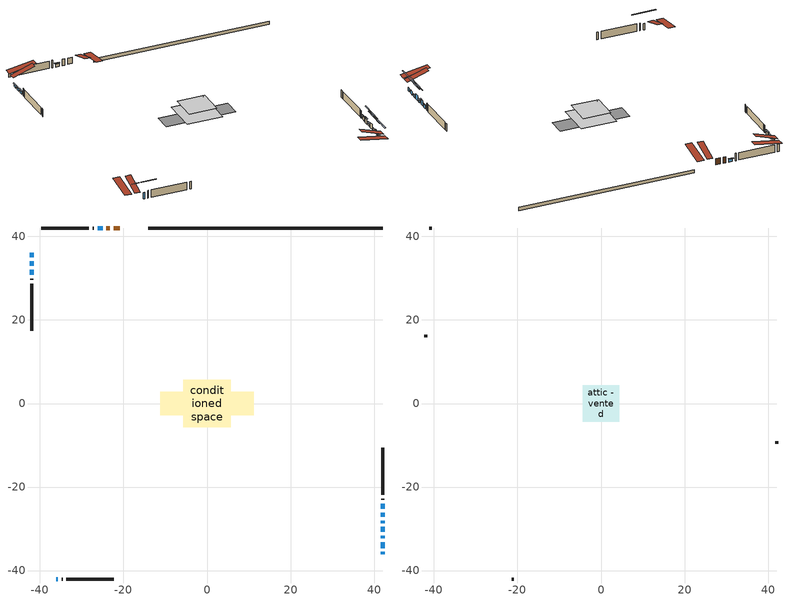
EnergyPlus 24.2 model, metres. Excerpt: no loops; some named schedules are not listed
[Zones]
conditioned space
 floor adiabatic (Floor3 construction): -5.64,-5.64 -5.64,5.64 5.64,5.64 5.64,-5.64 z1.07
 floor adiabatic (AdiabaticFloorConstruction): -5.64,-5.64 -5.64,5.64 5.64,5.64 5.64,-5.64 z1.07
 floor foundation (Slab1 construction): -11.17,-2.85 -11.17,2.85 11.17,2.85 11.17,-2.85 z0
 wall outside (AdiabaticWallConstruction 1): -20.86,42.04 -22.34,42.04 / -23.27,42.04 -24.09,42.04 z1.07:3.1
 wall outside (AdiabaticWallConstruction): 42.04,-36.15 42.04,-35.54 z1.07:2.34; 42.04,-34.61 42.04,-33.2 z1.07:2.29; -25.01,42.04 -26.18,42.04 z1.07:1.99; -42.04,36.15 -42.04,35.03 / -42.04,34.11 -42.04,32.94 / 42.04,-28.64 42.04,-28.06 z1.07:1.83; -42.04,32.01 -42.04,30.84 z1.07:2.01; -36.15,-42.04 -35.77,-42.04 z1.07:3.12; 42.04,-32.28 42.04,-31.67 z1.07:2.04; 42.04,-30.74 42.04,-29.57 z1.07:2.75; 42.04,-27.14 42.04,-26.12 z1.07:2.57; 42.04,-25.19 42.04,-24.02 z1.07:2.16
 wall outside (Wall1 construction): -27.11,42.04 -27.36,42.04 / -34.84,-42.04 -34.59,-42.04 / -42.04,29.91 -42.04,29.66 / 42.04,-23.09 42.04,-22.84 z1.07:3.51
 wall outside (Wall2 construction): -28.29,42.04 -39.64,42.04 / -33.66,-42.04 -22.31,-42.04 / -42.04,28.73 -42.04,17.38 / 42.04,-21.91 42.04,-10.56 z1.07:3.51
 wall foundation (FoundationWall1 construction): 42.04,42.04 -14.05,42.04 z0:1.07
 window (WindowConstruction 8): 42.04,-36.15 42.04,-35.54 z1.07:2.34
 window (WindowConstruction 3): 42.04,-34.61 42.04,-33.21 z1.07:2.29
 window (WindowConstruction 4): -25.01,42.04 -26.18,42.04 z1.07:1.98
 window (WindowConstruction 5): -42.04,36.15 -42.04,35.03 z1.07:1.83
 window (WindowConstruction 6): -42.04,34.1 -42.04,32.94 z1.07:1.83
 window (WindowConstruction 7): -42.04,32.01 -42.04,30.84 z1.07:2.01
 window (WindowConstruction 9): -36.15,-42.04 -35.77,-42.04 z1.07:3.12
 window (WindowConstruction 10): 42.04,-32.28 42.04,-31.67 z1.07:2.04
 window (WindowConstruction 11): 42.04,-30.74 42.04,-29.57 z1.07:2.75
 window (WindowConstruction): 42.04,-28.64 42.04,-28.07 z1.07:1.83
 window (WindowConstruction 1): 42.04,-27.14 42.04,-26.12 z1.07:2.57
 window (WindowConstruction 2): 42.04,-25.19 42.04,-24.02 z1.07:2.16
 door (Door): -20.86,42.04 -22.34,42.04 z1.07:3.1
 door (Door 1): -23.27,42.04 -24.08,42.04 z1.07:3.1
 ceiling adiabatic (AdiabaticFloorConstruction): 5.64,-5.64 5.64,5.64 -5.64,5.64 -5.64,-5.64 z1.07
attic - vented
 floor to conditioned space (Floor1 construction Reversed): -4.39,-4.39 -4.39,4.39 4.39,4.39 4.39,-4.39 z3.51
 floor to conditioned space (Floor2 construction Reversed): -3.57,-3.57 -3.57,3.57 3.57,3.57 3.57,-3.57 z3.51
 wall outside (Wall3 construction): -40.57,42.04 -41.11,42.04 / -21.38,-42.04 -20.84,-42.04 / -42.04,16.45 -42.04,15.92 / 42.04,-9.63 42.04,-9.1 z1.07:3.51
 roof outside (Roof1 construction): -17.19,42.04,3.51 -17.19,33.32,4.96 -14.98,33.32,4.96 -14.98,42.04,3.51; -39.83,-42.04,3.51 -39.83,-33.32,4.96 -42.04,-33.32,4.96 -42.04,-42.04,3.51; -42.04,39.83,3.51 -33.32,39.83,4.96 -33.32,42.04,4.96 -42.04,42.04,3.51; 42.04,-39.83,3.51 33.32,-39.83,4.96 33.32,-42.04,4.96 42.04,-42.04,3.51
 roof outside (Roof2 construction): -19.93,42.04,3.51 -19.93,35.14,5.81 -18.12,35.14,5.81 -18.12,42.04,3.51; -37.08,-42.04,3.51 -37.08,-35.14,5.81 -38.9,-35.14,5.81 -38.9,-42.04,3.51; -42.04,37.08,3.51 -35.14,37.08,5.81 -35.14,38.9,5.81 -42.04,38.9,3.51; 42.04,-37.08,3.51 35.14,-37.08,5.81 35.14,-38.9,5.81 42.04,-38.9,3.51
shading: 42.04,-31.88 42.04,-39.81 42.29,-39.81 42.29,-31.88 z6; -26.38,42.04 -24.81,42.04 -24.81,42.45 -26.38,42.45 z2.19; -42.04,34.73 -42.04,36.45 -42.29,36.45 -42.29,34.73 z2.13; -42.04,32.64 -42.04,34.4 -42.29,34.4 -42.29,32.64 z2.13; -42.04,30.54 -42.04,32.31 -42.29,32.31 -42.29,30.54 z2.31; -32.11,-42.04 -39.81,-42.04 -39.81,-42.29 -32.11,-42.29 z6.78; 42.04,-28.01 42.04,-35.94 42.29,-35.94 42.29,-28.01 z5.7; 42.04,-25.91 42.04,-34.4 42.29,-34.4 42.29,-25.91 z6.41; 42.04,-27.77 42.04,-28.94 42.29,-28.94 42.29,-27.77 z2.13; 42.04,-25.82 42.04,-27.44 42.18,-27.44 42.18,-25.82 z2.87; 42.04,-23.72 42.04,-25.49 42.29,-25.49 42.29,-23.72 z2.46
[Building]
Building 1: Terrain=Suburbs
[Site:Location]
Edmonton Intl AP_AB: Latitude {deg}=53.31; Longitude {deg}=-113.58; Time Zone {hr}=-7; Elevation {m}=723; Keep Site Location Information=Yes
[Site:GroundTemperature:Shallow]
-1.56185, -3.61833, -3.78302, -2.80711, 1.11059, 5.01004, 8.39065, 10.5322, 10.7141, 8.97234, 5.67794, 1.89811
[Site:WaterMainsTemperature]
Calculation Method=Schedule; Temperature Schedule=mains temperature schedule
[Material] Roughness=Rough; Thermal Absorptance=0.9
Name | Thickness {m} | Conductivity {W/m-K} | Density {kg/m3} | Specific Heat {J/kg-K} | Solar Absorptance | Visible Absorptance
asphalt or fiberglass shingles | 0.00635 | 0.162714 | 1121.4 | 1465.45 | 0.4 | 0.4
ceiling loosefill ins | 0.254 | 0.0480833 | 16.02 | 1046.75 | 0.7 | 0.7
ceiling stud and cavity | 0.1397 | 0.258425 | 65.682 | 1177.47 | 0.7 | 0.7
ceiling stud and cavity 1 | 0.1397 | 0.244113 | 65.682 | 1177.47 | 0.7 | 0.7
concrete 4.0 in. | 0.1016 | 1.803125 | 2242.8 | 837.4 | 0.7 | 0.7
concrete 8.0 in. | 0.2032 | 1.803125 | 2242.8 | 837.4 | 0.7 | 0.7
door material | 0.04445 | 0.0289516 | 512.64 | 1214.23 | 0.7 | 0.7
door material 1 | 0.04445 | 0.0639163 | 512.64 | 1214.23 | 0.7 | 0.7
floor covering | 0.0127 | 0.0433444 | 54.468 | 1339.84 | 0.6 | 0.6
floor rigid ins | 0.103632 | 0.029427 | 32.04 | 1214.23 | 0.7 | 0.7
floor rigid ins 1; wall rigid ins 1 | 0.512978 | 0.029427 | 32.04 | 1214.23 | 0.7 | 0.7
floor stud and cavity | 0.1397 | 0.155595 | 92.3553 | 1139.71 | 0.7 | 0.7
floor stud and cavity 1 | 0.1397 | 1.75129 | 37.0049 | 1207.88 | 0.7 | 0.7
furniture material conditioned space 1 | 0.1524 | 0.115458 | 640.8 | 1214.23 | 0.6 | 0.6
gypsum board | 0.0127 | 0.160291 | 801 | 837.4 | 0.6 | 0.6
osb sheathing 0.5 in. | 0.0127 | 0.115458 | 512.64 | 1214.23 | 0.7 | 0.7
osb sheathing 0.75 in. | 0.01905 | 0.115458 | 512.64 | 1214.23 | 0.7 | 0.7
wall rigid ins | 0.051816 | 0.029427 | 32.04 | 1214.23 | 0.7 | 0.7
wall stud and cavity | 0.1397 | 0.073666 | 139.0536 | 1170.24 | 0.7 | 0.7
wall stud and cavity 1 | 0.1397 | 0.193511 | 139.0536 | 1170.24 | 0.7 | 0.7
wall stud and cavity 2 | 0.0889 | 6.9971 | 50.32683 | 1063.81 | 0.6 | 0.6
wall stud and cavity 3 | 0.0889 | 0.380278 | 52.3479 | 1209.89 | 0.7 | 0.7
wall stud and cavity 4 | 0.0889 | 0.391764 | 83.0341 | 1211.67 | 0.7 | 0.7
wood siding | 0.0254 | 0.102417 | 544.68 | 1172.36 | 0.4 | 0.4
wood siding 1 | 0.00254 | 0.102417 | 544.68 | 1172.36 | 0.4 | 0.4
wood siding 2; wood siding 3 | 0.0254 | 0.102417 | 544.68 | 1172.36 | 0.7 | 0.7
[WindowMaterial:SimpleGlazingSystem]
Name | U-Factor {W/m2-K} | Solar Heat Gain Coefficient
WindowMaterial | 2.674338 | 0.43
WindowMaterial 1 | 2.63857 | 0.61
WindowMaterial 10 | 1.64889 | 0.51
WindowMaterial 2 | 2.671499 | 0.55
WindowMaterial 3 | 2.64424 | 0.67
WindowMaterial 4 | 2.671499 | 0.54
WindowMaterial 5 | 2.67377 | 0.42
WindowMaterial 6 | 2.67207 | 0.52
WindowMaterial 7 | 2.58519 | 0.6
WindowMaterial 8 | 1.67728 | 0.47
WindowMaterial 9 | 1.655137 | 0.5
[Construction]
AdiabaticFloorConstruction: floor stud and cavity 1, floor rigid ins 1, osb sheathing 0.75 in., floor covering
AdiabaticWallConstruction: wood siding 2, wall rigid ins 1, wall stud and cavity 3, gypsum board
AdiabaticWallConstruction 1: wood siding 3, wall rigid ins 1, wall stud and cavity 3, gypsum board
Door: door material
Door 1: door material 1
Floor1 construction Reversed: gypsum board, ceiling stud and cavity, ceiling loosefill ins
Floor2 construction Reversed: gypsum board, ceiling stud and cavity 1, ceiling loosefill ins
Floor3 construction: floor stud and cavity, floor rigid ins, osb sheathing 0.75 in., floor covering
FoundationWall1 construction: concrete 8.0 in.
furniture construction conditioned space 1: furniture material conditioned space 1
PartitionWallConstruction: gypsum board, wall stud and cavity 4, gypsum board
Roof1 construction; Roof2 construction: asphalt or fiberglass shingles
Slab1 construction: concrete 4.0 in.
Wall1 construction: wood siding, osb sheathing 0.5 in., wall stud and cavity, gypsum board
Wall2 construction: wood siding, wall rigid ins, osb sheathing 0.5 in., wall stud and cavity 1, gypsum board
Wall3 construction: wood siding 1, wall stud and cavity 2
WindowConstruction: WindowMaterial
WindowConstruction 1: WindowMaterial 1
WindowConstruction 10: WindowMaterial 9
WindowConstruction 11: WindowMaterial 10
WindowConstruction 2: WindowMaterial 2
WindowConstruction 3: WindowMaterial 3
WindowConstruction 4; WindowConstruction 7: WindowMaterial 4
WindowConstruction 5: WindowMaterial 5
WindowConstruction 6: WindowMaterial 6
WindowConstruction 8: WindowMaterial 7
WindowConstruction 9: WindowMaterial 8
[Zone] Multiplier=1; Part of Total Floor Area=Yes
Name | Volume {m3}
attic - vented | 58.449
conditioned space | 304.7
[Space]
Name | Zone | Volume {m3}
attic - vented 1 | attic - vented | 58.449
conditioned space 1 | conditioned space | 304.7
[ZoneInfiltration:EffectiveLeakageArea]
infil attic - vented 1: Zone or Space=attic - vented 1; Schedule=Always On Discrete; Effective Air Leakage Area {cm2}=4447.65; Stack Coefficient=0.000329472; Wind Coefficient=1.22639e-05
[ZoneMixing]
whole house fan mix: Zone or Space=attic - vented; Schedule=Always On Continuous; Design Flow Rate Calculation Method=Flow/Zone; Design Flow Rate {m3/s}=0; Source Zone or Space=conditioned space
[SurfaceProperty:ExposedFoundationPerimeter]
Slab1: Exposed Perimeter Calculation Method=TotalExposedPerimeter; Total Exposed Perimeter {m}=56.084
[InternalMass] Zone or ZoneList=conditioned space; Space or SpaceList=conditioned space 1
Name | Construction | Surface Area {m2}
furniture mass conditioned space 1 | furniture construction conditioned space 1 | 152.744
partition wall mass | PartitionWallConstruction | 254.58
[Lights]
interior lighting: Zone or ZoneList or Space or SpaceList=conditioned space 1; Schedule=interior lighting schedule; Design Level Calculation Method=LightingLevel; Lighting Level {W}=343.2; Return Air Fraction=0; Fraction Radiant=0.6; Fraction Visible=0.2; Fraction Replaceable=1
[People]
occupants: Zone or ZoneList or Space or SpaceList=conditioned space 1; Number of People Schedule=occupants schedule; Number of People Calculation Method=People; Number of People=3; Fraction Radiant=0.314171; Sensible Heat Fraction=0.56303; Activity Level Schedule=occupants activity schedule; Carbon Dioxide Generation Rate {m3/s-W}=0; Enable ASHRAE 55 Comfort Warnings=No; Mean Radiant Temperature Calculation Type=EnclosureAveraged
[ElectricEquipment] Zone or ZoneList or Space or SpaceList=conditioned space 1; Design Level Calculation Method=EquipmentLevel
Name | Schedule | Design Level {W} | Fraction Latent | Fraction Radiant | Fraction Lost
clothes dryer | clothes dryer schedule | 140.772 | 0.015 | 0.081 | 0.85
clothes washer | clothes washer schedule | 32.1985 | 0.03 | 0.162 | 0.7
cooking range | cooking range schedule | 215.147 | 0.08 | 0.432 | 0.2
dishwasher | dishwasher schedule | 66.8632 | 0.3 | 0.18 | 0.4
fridge | fridge schedule | 72.9452 | 0 | 0.6 | 0
mech vent bath fan 0 | mech vent bath fan 0 schedule | 50.2 | 0 | 0 | 1
mech vent bath fan 1 | mech vent bath fan 1 schedule | 50.2 | 0 | 0 | 1
mech vent house fan | mech vent house fan schedule | 6.33333 | 0 | 0 | 1
mech vent house fan cfis | mech vent house fan cfis schedule | 0 | 0 | 0 | 0
mech vent range fan 0 | mech vent range fan 0 schedule | 57 | 0 | 0 | 1
misc plug loads | misc plug loads schedule | 494.7 | 0.045 | 0.513 | 0.1
whole house fan | Always On Discrete | 0 | 0 | 0 | 1
[OtherEquipment] Zone or ZoneList or Space or SpaceList=conditioned space 1; Design Level Calculation Method=EquipmentLevel
Name | Fuel Type | Schedule | Design Level {W} | Fraction Latent | Fraction Radiant | Fraction Lost
clothes dryer 1 | Electricity | clothes dryer schedule | 0 | 0.015 | 0.081 | 0.85
cooking range 1 | Electricity | cooking range schedule | 0 | 0.08 | 0.432 | 0.2
general water use latent | None | general water use schedule | 62.594 | 1 | 0 | 0
general water use sensible | None | general water use schedule | -61.6891 | 0 | 0.6 | 0
mech vent house fan latent load | None | Always On Discrete | 0 | 1 | 0 | 0
mech vent house fan sensible load | None | Always On Discrete | 0 | 0 | 0 | 0
water heater energy adjustment1 | NaturalGas | Always On Discrete | 0.01 | 0 | 0 | 1
[ZoneInfiltration:DesignFlowRate] Zone or ZoneList or Space or SpaceList=conditioned space 1; Schedule=Always On Discrete; Design Flow Rate Calculation Method=Flow/Zone; Design Flow Rate {m3/s}=0
infil flow; natural vent flow; whole house fan flow
[Foundation:Kiva]
Foundation Kiva 1: Initial Indoor Air Temperature {C}=17.7778; Wall Height Above Grade {m}=1.07; Wall Depth Below Slab {m}=0.2032
[Foundation:Kiva:Settings]
Soil Conductivity {W/m-K}=0.849921; Soil Density {kg/m3}=1842.3; Soil Specific Heat {J/kg-K}=418.7; Ground Solar Absorptivity=0.9; Ground Thermal Absorptivity=0.9; Ground Surface Roughness {m}=0.03; Far-Field Width {m}=40; Deep-Ground Boundary Condition=ZeroFlux; Deep-Ground Depth {m}=40; Minimum Cell Dimension {m}=0.2; Maximum Cell Growth Coefficient=3; Simulation Timestep=Timestep
[Exterior:Lights]
exterior lighting: Schedule=exterior lighting schedule; Design Level {W}=75.6
[Schedule:Constant]
Name | Hourly Value
Always On Continuous; mech vent house fan schedule; mech vent house fan cfis schedule; Always On Discrete | 1
occupants activity schedule | 117.228
fridge schedule | 0
[Schedule:Week:Daily]
interior lighting schedule Week Rule - Jan1-Jan27: interior lighting schedule day, interior lighting schedule day, interior lighting schedule day, interior lighting schedule day, interior lighting schedule day, interior lighting schedule day, interior lighting schedule day, interior lighting schedule default day, interior lighting schedule default day, interior lighting schedule default day, interior lighting schedule default day, interior lighting schedule default day
interior lighting schedule Week Rule - Jan28-Feb3: interior lighting schedule day, interior lighting schedule day, interior lighting schedule day, interior lighting schedule day, interior lighting schedule day 1, interior lighting schedule day 1, interior lighting schedule day 1, interior lighting schedule default day, interior lighting schedule default day, interior lighting schedule default day, interior lighting schedule default day, interior lighting schedule default day
interior lighting schedule Week Rule - Feb4-Feb24: interior lighting schedule day 1, interior lighting schedule day 1, interior lighting schedule day 1, interior lighting schedule day 1, interior lighting schedule day 1, interior lighting schedule day 1, interior lighting schedule day 1, interior lighting schedule default day, interior lighting schedule default day, interior lighting schedule default day, interior lighting schedule default day, interior lighting schedule default day
interior lighting schedule Week Rule - Feb25-Mar3: interior lighting schedule day 1, interior lighting schedule day 1, interior lighting schedule day 1, interior lighting schedule day 1, interior lighting schedule day 2, interior lighting schedule day 2, interior lighting schedule day 2, interior lighting schedule default day, interior lighting schedule default day, interior lighting schedule default day, interior lighting schedule default day, interior lighting schedule default day
interior lighting schedule Week Rule - Mar4-Mar31: interior lighting schedule day 2, interior lighting schedule day 2, interior lighting schedule day 2, interior lighting schedule day 2, interior lighting schedule day 2, interior lighting schedule day 2, interior lighting schedule day 2, interior lighting schedule default day, interior lighting schedule default day, interior lighting schedule default day, interior lighting schedule default day, interior lighting schedule default day
interior lighting schedule Week Rule - Apr1-Apr28: interior lighting schedule day 3, interior lighting schedule day 3, interior lighting schedule day 3, interior lighting schedule day 3, interior lighting schedule day 3, interior lighting schedule day 3, interior lighting schedule day 3, interior lighting schedule default day, interior lighting schedule default day, interior lighting schedule default day, interior lighting schedule default day, interior lighting schedule default day
interior lighting schedule Week Rule - Apr29-May5: interior lighting schedule day 3, interior lighting schedule day 3, interior lighting schedule day 4, interior lighting schedule day 4, interior lighting schedule day 4, interior lighting schedule day 4, interior lighting schedule day 4, interior lighting schedule default day, interior lighting schedule default day, interior lighting schedule default day, interior lighting schedule default day, interior lighting schedule default day
interior lighting schedule Week Rule - May6-May26: interior lighting schedule day 4, interior lighting schedule day 4, interior lighting schedule day 4, interior lighting schedule day 4, interior lighting schedule day 4, interior lighting schedule day 4, interior lighting schedule day 4, interior lighting schedule default day, interior lighting schedule default day, interior lighting schedule default day, interior lighting schedule default day, interior lighting schedule default day
interior lighting schedule Week Rule - May27-Jun2: interior lighting schedule day 4, interior lighting schedule day 4, interior lighting schedule day 4, interior lighting schedule day 4, interior lighting schedule day 4, interior lighting schedule day 5, interior lighting schedule day 5, interior lighting schedule default day, interior lighting schedule default day, interior lighting schedule default day, interior lighting schedule default day, interior lighting schedule default day
interior lighting schedule Week Rule - Jun3-Jun30: interior lighting schedule day 5, interior lighting schedule day 5, interior lighting schedule day 5, interior lighting schedule day 5, interior lighting schedule day 5, interior lighting schedule day 5, interior lighting schedule day 5, interior lighting schedule default day, interior lighting schedule default day, interior lighting schedule default day, interior lighting schedule default day, interior lighting schedule default day
interior lighting schedule Week Rule - Jul1-Jul28: interior lighting schedule day 6, interior lighting schedule day 6, interior lighting schedule day 6, interior lighting schedule day 6, interior lighting schedule day 6, interior lighting schedule day 6, interior lighting schedule day 6, interior lighting schedule default day, interior lighting schedule default day, interior lighting schedule default day, interior lighting schedule default day, interior lighting schedule default day
interior lighting schedule Week Rule - Jul29-Aug4: interior lighting schedule day 6, interior lighting schedule day 6, interior lighting schedule day 6, interior lighting schedule day 7, interior lighting schedule day 7, interior lighting schedule day 7, interior lighting schedule day 7, interior lighting schedule default day, interior lighting schedule default day, interior lighting schedule default day, interior lighting schedule default day, interior lighting schedule default day
interior lighting schedule Week Rule - Aug5-Aug25: interior lighting schedule day 7, interior lighting schedule day 7, interior lighting schedule day 7, interior lighting schedule day 7, interior lighting schedule day 7, interior lighting schedule day 7, interior lighting schedule day 7, interior lighting schedule default day, interior lighting schedule default day, interior lighting schedule default day, interior lighting schedule default day, interior lighting schedule default day
interior lighting schedule Week Rule - Aug26-Sep1: interior lighting schedule day 7, interior lighting schedule day 7, interior lighting schedule day 7, interior lighting schedule day 7, interior lighting schedule day 7, interior lighting schedule day 7, interior lighting schedule day 8, interior lighting schedule default day, interior lighting schedule default day, interior lighting schedule default day, interior lighting schedule default day, interior lighting schedule default day
interior lighting schedule Week Rule - Sep2-Sep29: interior lighting schedule day 8, interior lighting schedule day 8, interior lighting schedule day 8, interior lighting schedule day 8, interior lighting schedule day 8, interior lighting schedule day 8, interior lighting schedule day 8, interior lighting schedule default day, interior lighting schedule default day, interior lighting schedule default day, interior lighting schedule default day, interior lighting schedule default day
interior lighting schedule Week Rule - Sep30-Oct6: interior lighting schedule day 8, interior lighting schedule day 9, interior lighting schedule day 9, interior lighting schedule day 9, interior lighting schedule day 9, interior lighting schedule day 9, interior lighting schedule day 9, interior lighting schedule default day, interior lighting schedule default day, interior lighting schedule default day, interior lighting schedule default day, interior lighting schedule default day
interior lighting schedule Week Rule - Oct7-Oct27: interior lighting schedule day 9, interior lighting schedule day 9, interior lighting schedule day 9, interior lighting schedule day 9, interior lighting schedule day 9, interior lighting schedule day 9, interior lighting schedule day 9, interior lighting schedule default day, interior lighting schedule default day, interior lighting schedule default day, interior lighting schedule default day, interior lighting schedule default day
interior lighting schedule Week Rule - Oct28-Nov3: interior lighting schedule day 9, interior lighting schedule day 9, interior lighting schedule day 9, interior lighting schedule day 9, interior lighting schedule day 10, interior lighting schedule day 10, interior lighting schedule day 10, interior lighting schedule default day, interior lighting schedule default day, interior lighting schedule default day, interior lighting schedule default day, interior lighting schedule default day
interior lighting schedule Week Rule - Nov4-Nov24: interior lighting schedule day 10, interior lighting schedule day 10, interior lighting schedule day 10, interior lighting schedule day 10, interior lighting schedule day 10, interior lighting schedule day 10, interior lighting schedule day 10, interior lighting schedule default day, interior lighting schedule default day, interior lighting schedule default day, interior lighting schedule default day, interior lighting schedule default day
interior lighting schedule Week Rule - Nov25-Dec1: interior lighting schedule day 10, interior lighting schedule day 10, interior lighting schedule day 10, interior lighting schedule day 10, interior lighting schedule day 10, interior lighting schedule day 10, interior lighting schedule day 11, interior lighting schedule default day, interior lighting schedule default day, interior lighting schedule default day, interior lighting schedule default day, interior lighting schedule default day
interior lighting schedule Week Rule - Dec2-Dec31: interior lighting schedule day 11, interior lighting schedule day 11, interior lighting schedule day 11, interior lighting schedule day 11, interior lighting schedule day 11, interior lighting schedule day 11, interior lighting schedule day 11, interior lighting schedule default day, interior lighting schedule default day, interior lighting schedule default day, interior lighting schedule default day, interior lighting schedule default day
occupants schedule Week Rule - Jan1-Dec31: occupants schedule day, occupants schedule day, occupants schedule day, occupants schedule day, occupants schedule day, occupants schedule day, occupants schedule day, occupants schedule default day, occupants schedule default day, occupants schedule default day, occupants schedule default day, occupants schedule default day
clothes dryer schedule Week Rule - Jan1-Dec31: clothes dryer schedule day, clothes dryer schedule day, clothes dryer schedule day, clothes dryer schedule day, clothes dryer schedule day, clothes dryer schedule day, clothes dryer schedule day, clothes dryer schedule default day, clothes dryer schedule default day, clothes dryer schedule default day, clothes dryer schedule default day, clothes dryer schedule default day
clothes washer schedule Week Rule - Jan1-Dec31: clothes washer schedule day, clothes washer schedule day, clothes washer schedule day, clothes washer schedule day, clothes washer schedule day, clothes washer schedule day, clothes washer schedule day, clothes washer schedule default day, clothes washer schedule default day, clothes washer schedule default day, clothes washer schedule default day, clothes washer schedule default day
cooking range schedule Week Rule - Jan1-Dec31: cooking range schedule day, cooking range schedule day, cooking range schedule day, cooking range schedule day, cooking range schedule day, cooking range schedule day, cooking range schedule day, cooking range schedule default day, cooking range schedule default day, cooking range schedule default day, cooking range schedule default day, cooking range schedule default day
dishwasher schedule Week Rule - Jan1-Dec31: dishwasher schedule day, dishwasher schedule day, dishwasher schedule day, dishwasher schedule day, dishwasher schedule day, dishwasher schedule day, dishwasher schedule day, dishwasher schedule default day, dishwasher schedule default day, dishwasher schedule default day, dishwasher schedule default day, dishwasher schedule default day
mech vent bath fan 0 schedule Week Rule - Jan1-Dec31: mech vent bath fan 0 schedule day, mech vent bath fan 0 schedule day, mech vent bath fan 0 schedule day, mech vent bath fan 0 schedule day, mech vent bath fan 0 schedule day, mech vent bath fan 0 schedule day, mech vent bath fan 0 schedule day, mech vent bath fan 0 schedule default day, mech vent bath fan 0 schedule default day, mech vent bath fan 0 schedule default day, mech vent bath fan 0 schedule default day, mech vent bath fan 0 schedule default day
mech vent bath fan 1 schedule Week Rule - Jan1-Dec31: mech vent bath fan 1 schedule day, mech vent bath fan 1 schedule day, mech vent bath fan 1 schedule day, mech vent bath fan 1 schedule day, mech vent bath fan 1 schedule day, mech vent bath fan 1 schedule day, mech vent bath fan 1 schedule day, mech vent bath fan 1 schedule default day, mech vent bath fan 1 schedule default day, mech vent bath fan 1 schedule default day, mech vent bath fan 1 schedule default day, mech vent bath fan 1 schedule default day
mech vent range fan 0 schedule Week Rule - Jan1-Dec31: mech vent range fan 0 schedule day, mech vent range fan 0 schedule day, mech vent range fan 0 schedule day, mech vent range fan 0 schedule day, mech vent range fan 0 schedule day, mech vent range fan 0 schedule day, mech vent range fan 0 schedule day, mech vent range fan 0 schedule default day, mech vent range fan 0 schedule default day, mech vent range fan 0 schedule default day, mech vent range fan 0 schedule default day, mech vent range fan 0 schedule default day
misc plug loads schedule Week Rule - Jan1-Dec31: misc plug loads schedule day, misc plug loads schedule day, misc plug loads schedule day, misc plug loads schedule day, misc plug loads schedule day, misc plug loads schedule day, misc plug loads schedule day, misc plug loads schedule default day, misc plug loads schedule default day, misc plug loads schedule default day, misc plug loads schedule default day, misc plug loads schedule default day
general water use schedule Week Rule - Jan1-Dec31: general water use schedule day, general water use schedule day, general water use schedule day, general water use schedule day, general water use schedule day, general water use schedule day, general water use schedule day, general water use schedule default day, general water use schedule default day, general water use schedule default day, general water use schedule default day, general water use schedule default day
exterior lighting schedule Week Rule - Jan1-Jan27: exterior lighting schedule day, exterior lighting schedule day, exterior lighting schedule day, exterior lighting schedule day, exterior lighting schedule day, exterior lighting schedule day, exterior lighting schedule day, exterior lighting schedule default day, exterior lighting schedule default day, exterior lighting schedule default day, exterior lighting schedule default day, exterior lighting schedule default day
exterior lighting schedule Week Rule - Jan28-Feb3: exterior lighting schedule day, exterior lighting schedule day, exterior lighting schedule day, exterior lighting schedule day, exterior lighting schedule day 1, exterior lighting schedule day 1, exterior lighting schedule day 1, exterior lighting schedule default day, exterior lighting schedule default day, exterior lighting schedule default day, exterior lighting schedule default day, exterior lighting schedule default day
exterior lighting schedule Week Rule - Feb4-Feb24: exterior lighting schedule day 1, exterior lighting schedule day 1, exterior lighting schedule day 1, exterior lighting schedule day 1, exterior lighting schedule day 1, exterior lighting schedule day 1, exterior lighting schedule day 1, exterior lighting schedule default day, exterior lighting schedule default day, exterior lighting schedule default day, exterior lighting schedule default day, exterior lighting schedule default day
exterior lighting schedule Week Rule - Feb25-Mar3: exterior lighting schedule day 1, exterior lighting schedule day 1, exterior lighting schedule day 1, exterior lighting schedule day 1, exterior lighting schedule day 2, exterior lighting schedule day 2, exterior lighting schedule day 2, exterior lighting schedule default day, exterior lighting schedule default day, exterior lighting schedule default day, exterior lighting schedule default day, exterior lighting schedule default day
exterior lighting schedule Week Rule - Mar4-Mar31: exterior lighting schedule day 2, exterior lighting schedule day 2, exterior lighting schedule day 2, exterior lighting schedule day 2, exterior lighting schedule day 2, exterior lighting schedule day 2, exterior lighting schedule day 2, exterior lighting schedule default day, exterior lighting schedule default day, exterior lighting schedule default day, exterior lighting schedule default day, exterior lighting schedule default day
exterior lighting schedule Week Rule - Apr1-Apr28: exterior lighting schedule day 3, exterior lighting schedule day 3, exterior lighting schedule day 3, exterior lighting schedule day 3, exterior lighting schedule day 3, exterior lighting schedule day 3, exterior lighting schedule day 3, exterior lighting schedule default day, exterior lighting schedule default day, exterior lighting schedule default day, exterior lighting schedule default day, exterior lighting schedule default day
exterior lighting schedule Week Rule - Apr29-May5: exterior lighting schedule day 3, exterior lighting schedule day 3, exterior lighting schedule day 4, exterior lighting schedule day 4, exterior lighting schedule day 4, exterior lighting schedule day 4, exterior lighting schedule day 4, exterior lighting schedule default day, exterior lighting schedule default day, exterior lighting schedule default day, exterior lighting schedule default day, exterior lighting schedule default day
exterior lighting schedule Week Rule - May6-May26: exterior lighting schedule day 4, exterior lighting schedule day 4, exterior lighting schedule day 4, exterior lighting schedule day 4, exterior lighting schedule day 4, exterior lighting schedule day 4, exterior lighting schedule day 4, exterior lighting schedule default day, exterior lighting schedule default day, exterior lighting schedule default day, exterior lighting schedule default day, exterior lighting schedule default day
exterior lighting schedule Week Rule - May27-Jun2: exterior lighting schedule day 4, exterior lighting schedule day 4, exterior lighting schedule day 4, exterior lighting schedule day 4, exterior lighting schedule day 4, exterior lighting schedule day 5, exterior lighting schedule day 5, exterior lighting schedule default day, exterior lighting schedule default day, exterior lighting schedule default day, exterior lighting schedule default day, exterior lighting schedule default day
exterior lighting schedule Week Rule - Jun3-Jun30: exterior lighting schedule day 5, exterior lighting schedule day 5, exterior lighting schedule day 5, exterior lighting schedule day 5, exterior lighting schedule day 5, exterior lighting schedule day 5, exterior lighting schedule day 5, exterior lighting schedule default day, exterior lighting schedule default day, exterior lighting schedule default day, exterior lighting schedule default day, exterior lighting schedule default day
exterior lighting schedule Week Rule - Jul1-Jul28: exterior lighting schedule day 6, exterior lighting schedule day 6, exterior lighting schedule day 6, exterior lighting schedule day 6, exterior lighting schedule day 6, exterior lighting schedule day 6, exterior lighting schedule day 6, exterior lighting schedule default day, exterior lighting schedule default day, exterior lighting schedule default day, exterior lighting schedule default day, exterior lighting schedule default day
exterior lighting schedule Week Rule - Jul29-Aug4: exterior lighting schedule day 6, exterior lighting schedule day 6, exterior lighting schedule day 6, exterior lighting schedule day 7, exterior lighting schedule day 7, exterior lighting schedule day 7, exterior lighting schedule day 7, exterior lighting schedule default day, exterior lighting schedule default day, exterior lighting schedule default day, exterior lighting schedule default day, exterior lighting schedule default day
exterior lighting schedule Week Rule - Aug5-Aug25: exterior lighting schedule day 7, exterior lighting schedule day 7, exterior lighting schedule day 7, exterior lighting schedule day 7, exterior lighting schedule day 7, exterior lighting schedule day 7, exterior lighting schedule day 7, exterior lighting schedule default day, exterior lighting schedule default day, exterior lighting schedule default day, exterior lighting schedule default day, exterior lighting schedule default day
exterior lighting schedule Week Rule - Aug26-Sep1: exterior lighting schedule day 7, exterior lighting schedule day 7, exterior lighting schedule day 7, exterior lighting schedule day 7, exterior lighting schedule day 7, exterior lighting schedule day 7, exterior lighting schedule day 8, exterior lighting schedule default day, exterior lighting schedule default day, exterior lighting schedule default day, exterior lighting schedule default day, exterior lighting schedule default day
exterior lighting schedule Week Rule - Sep2-Sep29: exterior lighting schedule day 8, exterior lighting schedule day 8, exterior lighting schedule day 8, exterior lighting schedule day 8, exterior lighting schedule day 8, exterior lighting schedule day 8, exterior lighting schedule day 8, exterior lighting schedule default day, exterior lighting schedule default day, exterior lighting schedule default day, exterior lighting schedule default day, exterior lighting schedule default day
[Schedule:Year]
interior lighting schedule: interior lighting schedule Week Rule - Jan1-Jan27, 1, 1, 1, 27, interior lighting schedule Week Rule - Jan28-Feb3, 1, 28, 2, 3, interior lighting schedule Week Rule - Feb4-Feb24, 2, 4, 2, 24, interior lighting schedule Week Rule - Feb25-Mar3, 2, 25, 3, 3, interior lighting schedule Week Rule - Mar4-Mar31, 3, 4, 3, 31, interior lighting schedule Week Rule - Apr1-Apr28, 4, 1, 4, 28, interior lighting schedule Week Rule - Apr29-May5, 4, 29, 5, 5, interior lighting schedule Week Rule - May6-May26, 5, 6, 5, 26, interior lighting schedule Week Rule - May27-Jun2, 5, 27, 6, 2, interior lighting schedule Week Rule - Jun3-Jun30, 6, 3, 6, 30, interior lighting schedule Week Rule - Jul1-Jul28, 7, 1, 7, 28, interior lighting schedule Week Rule - Jul29-Aug4, 7, 29, 8, 4, interior lighting schedule Week Rule - Aug5-Aug25, 8, 5, 8, 25, interior lighting schedule Week Rule - Aug26-Sep1, 8, 26, 9, 1, interior lighting schedule Week Rule - Sep2-Sep29, 9, 2, 9, 29, interior lighting schedule Week Rule - Sep30-Oct6, 9, 30, 10, 6, interior lighting schedule Week Rule - Oct7-Oct27, 10, 7, 10, 27, interior lighting schedule Week Rule - Oct28-Nov3, 10, 28, 11, 3, interior lighting schedule Week Rule - Nov4-Nov24, 11, 4, 11, 24, interior lighting schedule Week Rule - Nov25-Dec1, 11, 25, 12, 1, interior lighting schedule Week Rule - Dec2-Dec31, 12, 2, 12, 31
occupants schedule: occupants schedule Week Rule - Jan1-Dec31, 1, 1, 12, 31
clothes dryer schedule: clothes dryer schedule Week Rule - Jan1-Dec31, 1, 1, 12, 31
clothes washer schedule: clothes washer schedule Week Rule - Jan1-Dec31, 1, 1, 12, 31
cooking range schedule: cooking range schedule Week Rule - Jan1-Dec31, 1, 1, 12, 31
dishwasher schedule: dishwasher schedule Week Rule - Jan1-Dec31, 1, 1, 12, 31
mech vent bath fan 0 schedule: mech vent bath fan 0 schedule Week Rule - Jan1-Dec31, 1, 1, 12, 31
mech vent bath fan 1 schedule: mech vent bath fan 1 schedule Week Rule - Jan1-Dec31, 1, 1, 12, 31
mech vent range fan 0 schedule: mech vent range fan 0 schedule Week Rule - Jan1-Dec31, 1, 1, 12, 31
misc plug loads schedule: misc plug loads schedule Week Rule - Jan1-Dec31, 1, 1, 12, 31
general water use schedule: general water use schedule Week Rule - Jan1-Dec31, 1, 1, 12, 31
exterior lighting schedule: exterior lighting schedule Week Rule - Jan1-Jan27, 1, 1, 1, 27, exterior lighting schedule Week Rule - Jan28-Feb3, 1, 28, 2, 3, exterior lighting schedule Week Rule - Feb4-Feb24, 2, 4, 2, 24, exterior lighting schedule Week Rule - Feb25-Mar3, 2, 25, 3, 3, exterior lighting schedule Week Rule - Mar4-Mar31, 3, 4, 3, 31, exterior lighting schedule Week Rule - Apr1-Apr28, 4, 1, 4, 28, exterior lighting schedule Week Rule - Apr29-May5, 4, 29, 5, 5, exterior lighting schedule Week Rule - May6-May26, 5, 6, 5, 26, exterior lighting schedule Week Rule - May27-Jun2, 5, 27, 6, 2, exterior lighting schedule Week Rule - Jun3-Jun30, 6, 3, 6, 30, exterior lighting schedule Week Rule - Jul1-Jul28, 7, 1, 7, 28, exterior lighting schedule Week Rule - Jul29-Aug4, 7, 29, 8, 4, exterior lighting schedule Week Rule - Aug5-Aug25, 8, 5, 8, 25, exterior lighting schedule Week Rule - Aug26-Sep1, 8, 26, 9, 1, exterior lighting schedule Week Rule - Sep2-Sep29, 9, 2, 9, 29, exterior lighting schedule Week Rule - Sep30-Oct6, 9, 30, 10, 6, exterior lighting schedule Week Rule - Oct7-Oct27, 10, 7, 10, 27, exterior lighting schedule Week Rule - Oct28-Nov3, 10, 28, 11, 3, exterior lighting schedule Week Rule - Nov4-Nov24, 11, 4, 11, 24, exterior lighting schedule Week Rule - Nov25-Dec1, 11, 25, 12, 1, exterior lighting schedule Week Rule - Dec2-Dec31, 12, 2, 12, 31
[Schedule:Compact]
mains temperature schedule: Through: 01/01, For: AllDays, Until: 24:00, 3.97167, Through: 01/02, For: AllDays, Until: 24:00, 3.90778, Through: 01/03, For: AllDays, Until: 24:00, 3.84556, Through: 01/04, For: AllDays, Until: 24:00, 3.78389, Through: 01/05, For: AllDays, Until: 24:00, 3.72278, Through: 01/06, For: AllDays, Until: 24:00, 3.66278, Through: 01/07, For: AllDays, Until: 24:00, 3.60389, Through: 01/08, For: AllDays, Until: 24:00, 3.54556, Through: 01/09, For: AllDays, Until: 24:00, 3.48833, Through: 01/10, For: AllDays, Until: 24:00, 3.43167, Through: 01/11, For: AllDays, Until: 24:00, 3.37611, Through: 01/12, For: AllDays, Until: 24:00, 3.32167, Through: 01/13, For: AllDays, Until: 24:00, 3.26833, Through: 01/14, For: AllDays, Until: 24:00, 3.21556, Through: 01/15, For: AllDays, Until: 24:00, 3.16444, Through: 01/16, For: AllDays, Until: 24:00, 3.11389, Through: 01/17, For: AllDays, Until: 24:00, 3.06444, Through: 01/18, For: AllDays, Until: 24:00, 3.01611, Through: 01/19, For: AllDays, Until: 24:00, 2.96889, Through: 01/20, For: AllDays, Until: 24:00, 2.92278, Through: 01/21, For: AllDays, Until: 24:00, 2.87722, Through: 01/22, For: AllDays, Until: 24:00, 2.83333, Through: 01/23, For: AllDays, Until: 24:00, 2.79056, Through: 01/24, For: AllDays, Until: 24:00, 2.74889, Through: 01/25, For: AllDays, Until: 24:00, 2.70833, Through: 01/26, For: AllDays, Until: 24:00, 2.66889, Through: 01/27, For: AllDays, Until: 24:00, 2.63056, Through: 01/28, For: AllDays, Until: 24:00, 2.59333, Through: 01/29, For: AllDays, Until: 24:00, 2.55778, Through: 01/30, For: AllDays, Until: 24:00, 2.52278, Through: 01/31, For: AllDays, Until: 24:00, 2.48944, Through: 02/01, For: AllDays, Until: 24:00, 2.45722, Through: 02/02, For: AllDays, Until: 24:00, 2.42611, Through: 02/03, For: AllDays, Until: 24:00, 2.39667, Through: 02/04, For: AllDays, Until: 24:00, 2.36833, Through: 02/05, For: AllDays, Until: 24:00, 2.34111, Through: 02/06, For: AllDays, Until: 24:00, 2.315, Through: 02/07, For: AllDays, Until: 24:00, 2.29056, Through: 02/08, For: AllDays, Until: 24:00, 2.26722, Through: 02/09, For: AllDays, Until: 24:00, 2.245, Through: 02/10, For: AllDays, Until: 24:00, 2.22444, Through: 02/11, For: AllDays, Until: 24:00, 2.20444, Through: 02/12, For: AllDays, Until: 24:00, 2.18667, Through: 02/13, For: AllDays, Until: 24:00, 2.17, Through: 02/14, For: AllDays, Until: 24:00, 2.15444, Through: 02/15, For: AllDays, Until: 24:00, 2.14, Through: 02/16, For: AllDays, Until: 24:00, 2.12722, Through: 02/17, For: AllDays, Until: 24:00, 2.11556, Through: 02/18, For: AllDays, Until: 24:00, 2.10556, Through: 02/19, For: AllDays, Until: 24:00, 2.09667, Through: 02/20, For: AllDays, Until: 24:00, 2.08889, Through: 02/21, For: AllDays, Until: 24:00, 2.08278, Through: 02/22, For: AllDays, Until: 24:00, 2.07833, Through: 02/23, For: AllDays, Until: 24:00, 2.07444, Through: 02/24, For: AllDays, Until: 24:00, 2.07278, Through: 02/25, For: AllDays, Until: 24:00, 2.07167, Through: 02/26, For: AllDays, Until: 24:00, 2.07222, Through: 02/27, For: AllDays, Until: 24:00, 2.07444, Through: 02/28, For: AllDays, Until: 24:00, 2.07778, Through: 03/01, For: AllDays, Until: 24:00, 2.08222, Through: 03/02, For: AllDays, Until: 24:00, 2.08833, Through: 03/03, For: AllDays, Until: 24:00, 2.09556, Through: 03/04, For: AllDays, Until: 24:00, 2.10444, Through: 03/05, For: AllDays, Until: 24:00, 2.11444, Through: 03/06, For: AllDays, Until: 24:00, 2.12556, Through: 03/07, For: AllDays, Until: 24:00, 2.13833, Through: 03/08, For: AllDays, Until: 24:00, 2.15278, Through: 03/09, For: AllDays, Until: 24:00, 2.16778, Through: 03/10, For: AllDays, Until: 24:00, 2.18444, Through: 03/11, For: AllDays, Until: 24:00, 2.20278, Through: 03/12, For: AllDays, Until: 24:00, 2.22167, Through: 03/13, For: AllDays, Until: 24:00, 2.24278, Through: 03/14, For: AllDays, Until: 24:00, 2.26444, Through: 03/15, For: AllDays, Until: 24:00, 2.28778, Through: 03/16, For: AllDays, Until: 24:00, 2.31222, Through: 03/17, For: AllDays, Until: 24:00, 2.33778, Through: 03/18, For: AllDays, Until: 24:00, 2.365, Through: 03/19, For: AllDays, Until: 24:00, 2.39333, Through: 03/20, For: AllDays, Until: 24:00, 2.42278, Through: 03/21, For: AllDays, Until: 24:00, 2.45389, Through: 03/22, For: AllDays, Until: 24:00, 2.48611, Through: 03/23, For: AllDays, Until: 24:00, 2.51889, Through: 03/24, For: AllDays, Until: 24:00, 2.55389, Through: 03/25, For: AllDays, Until: 24:00, 2.58944, Through: 03/26, For: AllDays, Until: 24:00, 2.62611, Through: 03/27, For: AllDays, Until: 24:00, 2.66444, Through: 03/28, For: AllDays, Until: 24:00, 2.70389, Through: 03/29, For: AllDays, Until: 24:00, 2.74389, Through: 03/30, For: AllDays, Until: 24:00, 2.78556, Through: 03/31, For: AllDays, Until: 24:00, 2.82833, Through: 04/01, For: AllDays, Until: 24:00, 2.87222, Through: 04/02, For: AllDays, Until: 24:00, 2.91722, Through: 04/03, For: AllDays, Until: 24:00, 2.96333, Through: 04/04, For: AllDays, Until: 24:00, 3.01056, Through: 04/05, For: AllDays, Until: 24:00, 3.05889, Through: 04/06, For: AllDays, Until: 24:00, 3.10833, Through: 04/07, For: AllDays, Until: 24:00, 3.15833, Through: 04/08, For: AllDays, Until: 24:00, 3.21, Through: 04/09, For: AllDays, Until: 24:00, 3.26222, Through: 04/10, For: AllDays, Until: 24:00, 3.31556, Through: 04/11, For: AllDays, Until: 24:00, 3.37, Through: 04/12, For: AllDays, Until: 24:00, 3.42556, Through: 04/13, For: AllDays, Until: 24:00, 3.48167, Through: 04/14, For: AllDays, Until: 24:00, 3.53889, Through: 04/15, For: AllDays, Until: 24:00, 3.59722, Through: 04/16, For: AllDays, Until: 24:00, 3.65611, Through: 04/17, For: AllDays, Until: 24:00, 3.71611, Through: 04/18, For: AllDays, Until: 24:00, 3.77667, Through: 04/19, For: AllDays, Until: 24:00, 3.83833, Through: 04/20, For: AllDays, Until: 24:00, 3.90111, Through: 04/21, For: AllDays, Until: 24:00, 3.96444, Through: 04/22, For: AllDays, Until: 24:00, 4.02833, Through: 04/23, For: AllDays, Until: 24:00, 4.09333, Through: 04/24, For: AllDays, Until: 24:00, 4.15889, Through: 04/25, For: AllDays, Until: 24:00, 4.225, Through: 04/26, For: AllDays, Until: 24:00, 4.29222, Through: 04/27, For: AllDays, Until: 24:00, 4.36, Through: 04/28, For: AllDays, Until: 24:00, 4.42833, Through: 04/29, For: AllDays, Until: 24:00, 4.49722, Through: 04/30, For: AllDays, Until: 24:00, 4.56667, Through: 05/01, For: AllDays, Until: 24:00, 4.63722, Through: 05/02, For: AllDays, Until: 24:00, 4.70833, Through: 05/03, For: AllDays, Until: 24:00, 4.77944, Through: 05/04, For: AllDays, Until: 24:00, 4.85167, Through: 05/05, For: AllDays, Until: 24:00, 4.92389, Through: 05/06, For: AllDays, Until: 24:00, 4.99722, Through: 05/07, For: AllDays, Until: 24:00, 5.07056, Through: 05/08, For: AllDays, Until: 24:00, 5.145, Through: 05/09, For: AllDays, Until: 24:00, 5.21944, Through: 05/10, For: AllDays, Until: 24:00, 5.29389, Through: 05/11, For: AllDays, Until: 24:00, 5.36944, Through: 05/12, For: AllDays, Until: 24:00, 5.445, Through: 05/13, For: AllDays, Until: 24:00, 5.52111, Through: 05/14, For: AllDays, Until: 24:00, 5.59722, Through: 05/15, For: AllDays, Until: 24:00, 5.67389, Through: 05/16, For: AllDays, Until: 24:00, 5.75056, Through: 05/17, For: AllDays, Until: 24:00, 5.82778, Through: 05/18, For: AllDays, Until: 24:00, 5.90556, Through: 05/19, For: AllDays, Until: 24:00, 5.98278, Through: 05/20, For: AllDays, Until: 24:00, 6.06056, Through: 05/21, For: AllDays, Until: 24:00, 6.13889, Through: 05/22, For: AllDays, Until: 24:00, 6.21667, Through: 05/23, For: AllDays, Until: 24:00, 6.295, Through: 05/24, For: AllDays, Until: 24:00, 6.37333, Through: 05/25, For: AllDays, Until: 24:00, 6.45222, Through: 05/26, For: AllDays, Until: 24:00, 6.53056, Through: 05/27, For: AllDays, Until: 24:00, 6.60889, Through: 05/28, For: AllDays, Until: 24:00, 6.68778, Through: 05/29, For: AllDays, Until: 24:00, 6.76611, Through: 05/30, For: AllDays, Until: 24:00, 6.84444, Through: 05/31, For: AllDays, Until: 24:00, 6.92278, Through: 06/01, For: AllDays, Until: 24:00, 7.00111, Through: 06/02, For: AllDays, Until: 24:00, 7.07944, Through: 06/03, For: AllDays, Until: 24:00, 7.15778, Through: 06/04, For: AllDays, Until: 24:00, 7.23556, Through: 06/05, For: AllDays, Until: 24:00, 7.31333, Through: 06/06, For: AllDays, Until: 24:00, 7.39056, Through: 06/07, For: AllDays, Until: 24:00, 7.46833, Through: 06/08, For: AllDays, Until: 24:00, 7.545, Through: 06/09, For: AllDays, Until: 24:00, 7.62222, Through: 06/10, For: AllDays, Until: 24:00, 7.69833, Through: 06/11, For: AllDays, Until: 24:00, 7.775, Through: 06/12, For: AllDays, Until: 24:00, 7.85056, Through: 06/13, For: AllDays, Until: 24:00, 7.92611, Through: 06/14, For: AllDays, Until: 24:00, 8.00111, Through: 06/15, For: AllDays, Until: 24:00, 8.07611, Through: 06/16, For: AllDays, Until: 24:00, 8.15056, Through: 06/17, For: AllDays, Until: 24:00, 8.22389, Through: 06/18, For: AllDays, Until: 24:00, 8.29778, Through: 06/19, For: AllDays, Until: 24:00, 8.37056, Through: 06/20, For: AllDays, Until: 24:00, 8.44278, Through: 06/21, For: AllDays, Until: 24:00, 8.51444, Through: 06/22, For: AllDays, Until: 24:00, 8.58611, Through: 06/23, For: AllDays, Until: 24:00, 8.65667, Through: 06/24, For: AllDays, Until: 24:00, 8.72667, Through: 06/25, For: AllDays, Until: 24:00, 8.79611, Through: 06/26, For: AllDays, Until: 24:00, 8.865, Through: 06/27, For: AllDays, Until: 24:00, 8.93333, Through: 06/28, For: AllDays, Until: 24:00, 9.00056, Through: 06/29, For: AllDays, Until: 24:00, 9.06778, Through: 06/30, For: AllDays, Until: 24:00, 9.13333, Through: 07/01, For: AllDays, Until: 24:00, 9.19889, Through: 07/02, For: AllDays, Until: 24:00, 9.26333, Through: 07/03, For: AllDays, Until: 24:00, 9.32722, Through: 07/04, For: AllDays, Until: 24:00, 9.39056, Through: 07/05, For: AllDays, Until: 24:00, 9.45278, Through: 07/06, For: AllDays, Until: 24:00, 9.51389, Through: 07/07, For: AllDays, Until: 24:00, 9.57444, Through: 07/08, For: AllDays, Until: 24:00, 9.63389, Through: 07/09, For: AllDays, Until: 24:00, 9.69278, Through: 07/10, For: AllDays, Until: 24:00, 9.75056, Through: 07/11, For: AllDays, Until: 24:00, 9.80778, Through: 07/12, For: AllDays, Until: 24:00, 9.86333, Through: 07/13, For: AllDays, Until: 24:00, 9.91833, Through: 07/14, For: AllDays, Until: 24:00, 9.97278, Through: 07/15, For: AllDays, Until: 24:00, 10.0256, Through: 07/16, For: AllDays, Until: 24:00, 10.0778, Through: 07/17, For: AllDays, Until: 24:00, 10.1289, Through: 07/18, For: AllDays, Until: 24:00, 10.1789, Through: 07/19, For: AllDays, Until: 24:00, 10.2278, Through: 07/20, For: AllDays, Until: 24:00, 10.2756, Through: 07/21, For: AllDays, Until: 24:00, 10.3222, Through: 07/22, For: AllDays, Until: 24:00, 10.3683, Through: 07/23, For: AllDays, Until: 24:00, 10.4128, Through: 07/24, For: AllDays, Until: 24:00, 10.4561, Through: 07/25, For: AllDays, Until: 24:00, 10.4989, Through: 07/26, For: AllDays, Until: 24:00, 10.54, Through: 07/27, For: AllDays, Until: 24:00, 10.58, Through: 07/28, For: AllDays, Until: 24:00, 10.6189, Through: 07/29, For: AllDays, Until: 24:00, 10.6567, Through: 07/30, For: AllDays, Until: 24:00, 10.6928, Through: 07/31, For: AllDays, Until: 24:00, 10.7283, Through: 08/01, For: AllDays, Until: 24:00, 10.7622, Through: 08/02, For: AllDays, Until: 24:00, 10.7956, Through: 08/03, For: AllDays, Until: 24:00, 10.8272, Through: 08/04, For: AllDays, Until: 24:00, 10.8572, Through: 08/05, For: AllDays, Until: 24:00, 10.8867, Through: 08/06, For: AllDays, Until: 24:00, 10.9144, Through: 08/07, For: AllDays, Until: 24:00, 10.9411, Through: 08/08, For: AllDays, Until: 24:00, 10.9667, Through: 08/09, For: AllDays, Until: 24:00, 10.9906, Through: 08/10, For: AllDays, Until: 24:00, 11.0133, Through: 08/11, For: AllDays, Until: 24:00, 11.035, Through: 08/12, For: AllDays, Until: 24:00, 11.055, Through: 08/13, For: AllDays, Until: 24:00, 11.0739, Through: 08/14, For: AllDays, Until: 24:00, 11.0917, Through: 08/15, For: AllDays, Until: 24:00, 11.1078, Through: 08/16, For: AllDays, Until: 24:00, 11.1228, Through: 08/17, For: AllDays, Until: 24:00, 11.1361, Through: 08/18, For: AllDays, Until: 24:00, 11.1483, Through: 08/19, For: AllDays, Until: 24:00, 11.1594, Through: 08/20, For: AllDays, Until: 24:00, 11.1689, Through: 08/21, For: AllDays, Until: 24:00, 11.1772, Through: 08/22, For: AllDays, Until: 24:00, 11.1844, Through: 08/23, For: AllDays, Until: 24:00, 11.19, Through: 08/24, For: AllDays, Until: 24:00, 11.1939, Through: 08/25, For: AllDays, Until: 24:00, 11.1967, Through: 08/26, For: AllDays, Until: 24:00, 11.1983, Through: 08/27, For: AllDays, Until: 24:00, 11.1983, Through: 08/28, For: AllDays, Until: 24:00, 11.1972, Through: 08/29, For: AllDays, Until: 24:00, 11.195, Through: 08/30, For: AllDays, Until: 24:00, 11.1911, Through: 08/31, For: AllDays, Until: 24:00, 11.1856, Through: 09/01, For: AllDays, Until: 24:00, 11.1789, Through: 09/02, For: AllDays, Until: 24:00, 11.1711, Through: 09/03, For: AllDays, Until: 24:00, 11.1617, Through: 09/04, For: AllDays, Until: 24:00, 11.1511, Through: 09/05, For: AllDays, Until: 24:00, 11.1394, Through: 09/06, For: AllDays, Until: 24:00, 11.1261, Through: 09/07, For: AllDays, Until: 24:00, 11.1111, Through: 09/08, For: AllDays, Until: 24:00, 11.0956, Through: 09/09, For: AllDays, Until: 24:00, 11.0778, Through: 09/10, For: AllDays, Until: 24:00, 11.0594, Through: 09/11, For: AllDays, Until: 24:00, 11.0394, Through: 09/12, For: AllDays, Until: 24:00, 11.0183, Through: 09/13, For: AllDays, Until: 24:00, 10.9961, Through: 09/14, For: AllDays, Until: 24:00, 10.9722, Through: 09/15, For: AllDays, Until: 24:00, 10.9472, Through: 09/16, For: AllDays, Until: 24:00, 10.9206, Through: 09/17, For: AllDays, Until: 24:00, 10.8928, Through: 09/18, For: AllDays, Until: 24:00, 10.8639, Through: 09/19, For: AllDays, Until: 24:00, 10.8339, Through: 09/20, For: AllDays, Until: 24:00, 10.8028, Through: 09/21, For: AllDays, Until: 24:00, 10.77, Through: 09/22, For: AllDays, Until: 24:00, 10.7361, Through: 09/23, For: AllDays, Until: 24:00, 10.7011, Through: 09/24, For: AllDays, Until: 24:00, 10.665, Through: 09/25, For: AllDays, Until: 24:00, 10.6272, Through: 09/26, For: AllDays, Until: 24:00, 10.5889, Through: 09/27, For: AllDays, Until: 24:00, 10.5489, Through: 09/28, For: AllDays, Until: 24:00, 10.5078, Through: 09/29, For: AllDays, Until: 24:00, 10.4661, Through: 09/30, For: AllDays, Until: 24:00, 10.4228, Through: 10/01, For: AllDays, Until: 24:00, 10.3783, Through: 10/02, For: AllDays, Until: 24:00, 10.3328, Through: 10/03, For: AllDays, Until: 24:00, 10.2861, Through: 10/04, For: AllDays, Until: 24:00, 10.2383, Through: 10/05, For: AllDays, Until: 24:00, 10.19, Through: 10/06, For: AllDays, Until: 24:00, 10.14, Through: 10/07, For: AllDays, Until: 24:00, 10.0894, Through: 10/08, For: AllDays, Until: 24:00, 10.0372, Through: 10/09, For: AllDays, Until: 24:00, 9.98444, Through: 10/10, For: AllDays, Until: 24:00, 9.93056, Through: 10/11, For: AllDays, Until: 24:00, 9.87611, Through: 10/12, For: AllDays, Until: 24:00, 9.82, Through: 10/13, For: AllDays, Until: 24:00, 9.76333, Through: 10/14, For: AllDays, Until: 24:00, 9.70611, Through: 10/15, For: AllDays, Until: 24:00, 9.64722, Through: 10/16, For: AllDays, Until: 24:00, 9.58778, Through: 10/17, For: AllDays, Until: 24:00, 9.52778, Through: 10/18, For: AllDays, Until: 24:00, 9.46667, Through: 10/19, For: AllDays, Until: 24:00, 9.40444, Through: 10/20, For: AllDays, Until: 24:00, 9.34167, Through: 10/21, For: AllDays, Until: 24:00, 9.27778, Through: 10/22, For: AllDays, Until: 24:00, 9.21333, Through: 10/23, For: AllDays, Until: 24:00, 9.14833, Through: 10/24, For: AllDays, Until: 24:00, 9.08222, Through: 10/25, For: AllDays, Until: 24:00, 9.01556, Through: 10/26, For: AllDays, Until: 24:00, 8.94833, Through: 10/27, For: AllDays, Until: 24:00, 8.88056, Through: 10/28, For: AllDays, Until: 24:00, 8.81167, Through: 10/29, For: AllDays, Until: 24:00, 8.74222, Through: 10/30, For: AllDays, Until: 24:00, 8.67222, Through: 10/31, For: AllDays, Until: 24:00, 8.60167, Through: 11/01, For: AllDays, Until: 24:00, 8.53056, Through: 11/02, For: AllDays, Until: 24:00, 8.45889, Through: 11/03, For: AllDays, Until: 24:00, 8.38667, Through: 11/04, For: AllDays, Until: 24:00, 8.31389, Through: 11/05, For: AllDays, Until: 24:00, 8.24056, Through: 11/06, For: AllDays, Until: 24:00, 8.16667, Through: 11/07, For: AllDays, Until: 24:00, 8.09278, Through: 11/08, For: AllDays, Until: 24:00, 8.01833, Through: 11/09, For: AllDays, Until: 24:00, 7.94278, Through: 11/10, For: AllDays, Until: 24:00, 7.86778, Through: 11/11, For: AllDays, Until: 24:00, 7.79167, Through: 11/12, For: AllDays, Until: 24:00, 7.71556, Through: 11/13, For: AllDays, Until: 24:00, 7.63944, Through: 11/14, For: AllDays, Until: 24:00, 7.56222, Through: 11/15, For: AllDays, Until: 24:00, 7.48556, Through: 11/16, For: AllDays, Until: 24:00, 7.40833, Through: 11/17, For: AllDays, Until: 24:00, 7.33056, Through: 11/18, For: AllDays, Until: 24:00, 7.25278, Through: 11/19, For: AllDays, Until: 24:00, 7.175, Through: 11/20, For: AllDays, Until: 24:00, 7.09722, Through: 11/21, For: AllDays, Until: 24:00, 7.01889, Through: 11/22, For: AllDays, Until: 24:00, 6.94056, Through: 11/23, For: AllDays, Until: 24:00, 6.86222, Through: 11/24, For: AllDays, Until: 24:00, 6.78389, Through: 11/25, For: AllDays, Until: 24:00, 6.705, Through: 11/26, For: AllDays, Until: 24:00, 6.62667, Through: 11/27, For: AllDays, Until: 24:00, 6.54833, Through: 11/28, For: AllDays, Until: 24:00, 6.46944, Through: 11/29, For: AllDays, Until: 24:00, 6.39111, Through: 11/30, For: AllDays, Until: 24:00, 6.31278, Through: 12/01, For: AllDays, Until: 24:00, 6.23444, Through: 12/02, For: AllDays, Until: 24:00, 6.15611, Through: 12/03, For: AllDays, Until: 24:00, 6.07833, Through: 12/04, For: AllDays, Until: 24:00, 6.00056, Through: 12/05, For: AllDays, Until: 24:00, 5.92278, Through: 12/06, For: AllDays, Until: 24:00, 5.84556, Through: 12/07, For: AllDays, Until: 24:00, 5.76833, Through: 12/08, For: AllDays, Until: 24:00, 5.69111, Through: 12/09, For: AllDays, Until: 24:00, 5.61444, Through: 12/10, For: AllDays, Until: 24:00, 5.53778, Through: 12/11, For: AllDays, Until: 24:00, 5.46222, Through: 12/12, For: AllDays, Until: 24:00, 5.38611, Through: 12/13, For: AllDays, Until: 24:00, 5.31111, Through: 12/14, For: AllDays, Until: 24:00, 5.23611, Through: 12/15, For: AllDays, Until: 24:00, 5.16167, Through: 12/16, For: AllDays, Until: 24:00, 5.08722, Through: 12/17, For: AllDays, Until: 24:00, 5.01389, Through: 12/18, For: AllDays, Until: 24:00, 4.94056, Through: 12/19, For: AllDays, Until: 24:00, 4.86778, Through: 12/20, For: AllDays, Until: 24:00, 4.79556, Through: 12/21, For: AllDays, Until: 24:00, 4.72389, Through: 12/22, For: AllDays, Until: 24:00, 4.65333, Through: 12/23, For: AllDays, Until: 24:00, 4.58278, Through: 12/24, For: AllDays, Until: 24:00, 4.51278, Through: 12/25, For: AllDays, Until: 24:00, 4.44389, Through: 12/26, For: AllDays, Until: 24:00, 4.375, Through: 12/27, For: AllDays, Until: 24:00, 4.30722, Through: 12/28, For: AllDays, Until: 24:00, 4.24, Through: 12/29, For: AllDays, Until: 24:00, 4.17333, Through: 12/30, For: AllDays, Until: 24:00, 4.10778, Through: 12/31, For: AllDays, Until: 24:00, 4.04278
